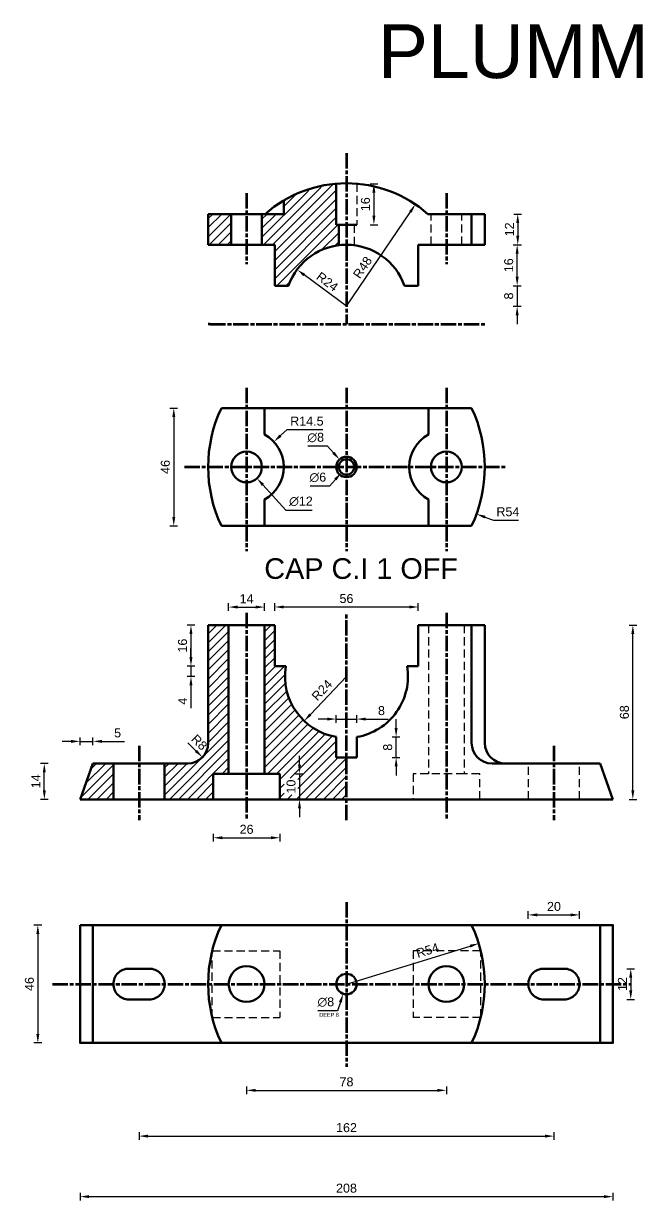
# Model space of a CAD drawing. Header units: millimetres. Extents: x 593 to 1220, y 200 to 1101.
# Drawn here: x 713 to 957, y 641.7 to 1101 of the extents above; entities that cross this region are included whole.
import ezdxf

# ---------------------------------------------------------------- set-up
doc = ezdxf.new("R2010")
doc.units = ezdxf.units.MM
doc.linetypes.add('AM_ISO08W050x2', pattern=[9, 6, -0.75, 1.5, -0.75])
doc.linetypes.add('HIDDEN', pattern=[9.525, 6.35, -3.175])
for name, color, linetype, lineweight in [('AM_8', 1, 'Continuous', 25), ('BODY LINE', 7, 'Continuous', 50), ('CENTER LINE', 40, 'AM_ISO08W050x2', 100)]:
    doc.layers.add(name, color=color, linetype=linetype, lineweight=lineweight)
for name, color, linetype in [('DIMENSION', 120, 'Continuous'), ('SECTION LINE', 210, 'HIDDEN'), ('Text', 90, 'Continuous')]:
    doc.layers.add(name, color=color, linetype=linetype)
doc.styles.get("Standard").update_dxf_attribs({"font": 'arial.ttf'})
doc.dimstyles.new('AM_ISO', dxfattribs={"dimtxt": 3.5, "dimasz": 3.5, "dimexe": 1.5, "dimexo": 1.5, "dimgap": 1.5, "dimtad": 1, "dimdsep": 46, "dimtxsty": 'Standard', "dimcen": 0, "dimclrd": 256, "dimclre": 256, "dimclrt": 3, "dimadec": 0, "dimazin": 2, "dimtp": 0.1, "dimtm": 0.1, "dimtfac": 0.71, "dimtmove": 0, "dimatfit": 3, "dimfxl": 1.5, "dimfxlon": 1, "dimlwd": -1, "dimlwe": -1, "dimarcsym": 1})
doc.dimstyles.new('AM_ISO$3', dxfattribs={"dimtxt": 3.5, "dimasz": 3.5, "dimexe": 1.5, "dimexo": 1.5, "dimgap": 1.5, "dimtad": 1, "dimtoh": 1, "dimdsep": 46, "dimtxsty": 'Standard', "dimcen": 0, "dimclrd": 256, "dimclre": 256, "dimclrt": 3, "dimadec": 0, "dimazin": 2, "dimtp": 0.1, "dimtm": 0.1, "dimtfac": 0.71, "dimtofl": 0, "dimtmove": 0, "dimatfit": 0, "dimfxl": 1.5, "dimfxlon": 1, "dimlwd": -1, "dimlwe": -1, "dimarcsym": 1})
doc.dimstyles.new('AM_ISO$4', dxfattribs={"dimtxt": 3.5, "dimasz": 3.5, "dimexe": 1.5, "dimexo": 1.5, "dimgap": 1.5, "dimtad": 1, "dimtoh": 1, "dimdsep": 46, "dimtxsty": 'Standard', "dimcen": 0, "dimclrd": 256, "dimclre": 256, "dimclrt": 3, "dimadec": 0, "dimazin": 2, "dimtp": 0.1, "dimtm": 0.1, "dimtfac": 0.71, "dimtofl": 0, "dimtmove": 0, "dimatfit": 0, "dimfxl": 1.5, "dimfxlon": 1, "dimlwd": -1, "dimlwe": -1, "dimarcsym": 1})
pattern_1 = [(45, (464.0524, 396.2871), (-1.767767, 1.767767), [])]
pattern_2 = [(45, (0, 0), (-1.767767, 1.767767), [])]

# ---------------------------------------------------------------- blocks, each defined once
blk = doc.blocks.new('*D9')
at = {"layer": 'Defpoints', "color": 0, "transparency": 16777216}
for p in [(758.09, 726.16), (920.09, 726.16), (920.09, 666.81)]:
    blk.add_point(p, dxfattribs=at)
at = {"layer": 'DIMENSION', "linetype": 'ByBlock', "transparency": 16777216}
for p, q in [((758.09, 668.31), (758.09, 665.31)), ((761.59, 666.81), (916.59, 666.81)), ((920.09, 668.31), (920.09, 665.31))]:
    blk.add_line(p, q, dxfattribs=at)
at = {"layer": 'DIMENSION', "transparency": 16777216}
for points in [[(761.59, 667.39), (761.59, 666.23), (758.09, 666.81)], [(916.59, 667.39), (916.59, 666.23), (920.09, 666.81)]]:
    blk.add_solid(points, dxfattribs=at)
at = {"layer": 'DIMENSION', "color": 3, "transparency": 16777216, "insert": (839.09, 670.1), "char_height": 3.5, "attachment_point": 5}
blk.add_mtext('162', dxfattribs=at)
blk = doc.blocks.new('*D10')
at = {"layer": 'Defpoints', "color": 0, "transparency": 16777216}
for p in [(735.09, 703.16), (943.09, 703.16), (943.09, 643.19)]:
    blk.add_point(p, dxfattribs=at)
at = {"layer": 'DIMENSION', "linetype": 'ByBlock', "transparency": 16777216}
for p, q in [((735.09, 644.69), (735.09, 641.69)), ((738.59, 643.19), (939.59, 643.19)), ((943.09, 644.69), (943.09, 641.69))]:
    blk.add_line(p, q, dxfattribs=at)
at = {"layer": 'DIMENSION', "transparency": 16777216}
for points in [[(738.59, 643.78), (738.59, 642.61), (735.09, 643.19)], [(939.59, 643.78), (939.59, 642.61), (943.09, 643.19)]]:
    blk.add_solid(points, dxfattribs=at)
at = {"layer": 'DIMENSION', "color": 3, "transparency": 16777216, "insert": (839.09, 646.48), "char_height": 3.5, "attachment_point": 5}
blk.add_mtext('208', dxfattribs=at)
blk = doc.blocks.new('*D11')
at = {"layer": 'Defpoints', "color": 0, "transparency": 16777216}
for p in [(800.09, 726.16), (878.09, 726.16), (878.09, 684.67)]:
    blk.add_point(p, dxfattribs=at)
at = {"layer": 'DIMENSION', "linetype": 'ByBlock', "transparency": 16777216}
for p, q in [((800.09, 686.17), (800.09, 683.17)), ((803.59, 684.67), (874.59, 684.67)), ((878.09, 686.17), (878.09, 683.17))]:
    blk.add_line(p, q, dxfattribs=at)
at = {"layer": 'DIMENSION', "transparency": 16777216}
for points in [[(803.59, 685.25), (803.59, 684.09), (800.09, 684.67)], [(874.59, 685.25), (874.59, 684.09), (878.09, 684.67)]]:
    blk.add_solid(points, dxfattribs=at)
at = {"layer": 'DIMENSION', "color": 3, "transparency": 16777216, "insert": (839.09, 687.96), "char_height": 3.5, "attachment_point": 5}
blk.add_mtext('78', dxfattribs=at)
blk = doc.blocks.new('*D12')
at = {"layer": 'Defpoints', "color": 0, "transparency": 16777216}
for p in [(920.09, 732.16), (920.09, 720.16), (950.08, 720.16)]:
    blk.add_point(p, dxfattribs=at)
at = {"layer": 'DIMENSION', "linetype": 'ByBlock', "transparency": 16777216}
for p, q in [((948.58, 732.16), (951.58, 732.16)), ((950.08, 728.66), (950.08, 723.66)), ((948.58, 720.16), (951.58, 720.16))]:
    blk.add_line(p, q, dxfattribs=at)
at = {"layer": 'DIMENSION', "transparency": 16777216}
for points in [[(949.49, 728.66), (950.66, 728.66), (950.08, 732.16)], [(949.49, 723.66), (950.66, 723.66), (950.08, 720.16)]]:
    blk.add_solid(points, dxfattribs=at)
at = {"layer": 'DIMENSION', "color": 3, "transparency": 16777216, "insert": (946.82, 726.16), "char_height": 3.5, "attachment_point": 5, "rotation": 90}
blk.add_mtext('12', dxfattribs=at)
blk = doc.blocks.new('*D13')
at = {"layer": 'Defpoints', "color": 0, "transparency": 16777216}
for p in [(930.09, 753.14), (910.09, 726.16), (930.09, 726.16)]:
    blk.add_point(p, dxfattribs=at)
at = {"layer": 'DIMENSION', "linetype": 'ByBlock', "transparency": 16777216}
for p, q in [((910.09, 751.64), (910.09, 754.64)), ((930.09, 751.64), (930.09, 754.64)), ((913.59, 753.14), (926.59, 753.14))]:
    blk.add_line(p, q, dxfattribs=at)
at = {"layer": 'DIMENSION', "transparency": 16777216}
for points in [[(913.59, 753.73), (913.59, 752.56), (910.09, 753.14)], [(926.59, 753.73), (926.59, 752.56), (930.09, 753.14)]]:
    blk.add_solid(points, dxfattribs=at)
at = {"layer": 'DIMENSION', "color": 3, "transparency": 16777216, "insert": (920.09, 756.43), "char_height": 3.5, "attachment_point": 5}
blk.add_mtext('20', dxfattribs=at)
blk = doc.blocks.new('*D14')
at = {"layer": 'Defpoints', "color": 0, "transparency": 16777216}
for p in [(890.72, 742), (839.09, 726.16)]:
    blk.add_point(p, dxfattribs=at)
at = {"layer": 'DIMENSION', "linetype": 'ByBlock', "transparency": 16777216}
blk.add_line((839.09, 726.16), (887.37, 740.97), dxfattribs=at)
at = {"layer": 'DIMENSION', "transparency": 16777216}
blk.add_solid([(887.2, 741.53), (887.54, 740.42), (890.72, 742)], dxfattribs=at)
at = {"layer": 'DIMENSION', "color": 3, "transparency": 16777216, "insert": (870.73, 739.3), "char_height": 3.5, "attachment_point": 5, "rotation": 17.057}
blk.add_mtext('R54', dxfattribs=at)
blk = doc.blocks.new('*D15')
at = {"layer": 'Defpoints', "color": 0, "transparency": 16777216}
for p in [(735.09, 749.16), (718.59, 703.16), (735.09, 703.16)]:
    blk.add_point(p, dxfattribs=at)
at = {"layer": 'DIMENSION', "linetype": 'ByBlock', "transparency": 16777216}
for p, q in [((720.09, 749.16), (717.09, 749.16)), ((718.59, 745.66), (718.59, 706.66)), ((720.09, 703.16), (717.09, 703.16))]:
    blk.add_line(p, q, dxfattribs=at)
at = {"layer": 'DIMENSION', "transparency": 16777216}
for points in [[(718, 745.66), (719.17, 745.66), (718.59, 749.16)], [(718, 706.66), (719.17, 706.66), (718.59, 703.16)]]:
    blk.add_solid(points, dxfattribs=at)
at = {"layer": 'DIMENSION', "color": 3, "transparency": 16777216, "insert": (715.3, 726.16), "char_height": 3.5, "attachment_point": 5, "rotation": 90}
blk.add_mtext('46', dxfattribs=at)
blk = doc.blocks.new('*D16')
at = {"layer": 'Defpoints', "color": 0, "transparency": 16777216}
for p in [(721.12, 812.25), (740.09, 812.25), (735.09, 798.25)]:
    blk.add_point(p, dxfattribs=at)
at = {"layer": 'DIMENSION', "linetype": 'ByBlock', "transparency": 16777216}
for p, q in [((722.62, 812.25), (719.62, 812.25)), ((721.12, 801.75), (721.12, 808.75)), ((722.62, 798.25), (719.62, 798.25))]:
    blk.add_line(p, q, dxfattribs=at)
at = {"layer": 'DIMENSION', "transparency": 16777216}
for points in [[(720.54, 808.75), (721.7, 808.75), (721.12, 812.25)], [(720.54, 801.75), (721.7, 801.75), (721.12, 798.25)]]:
    blk.add_solid(points, dxfattribs=at)
at = {"layer": 'DIMENSION', "color": 3, "transparency": 16777216, "insert": (717.86, 805.25), "char_height": 3.5, "attachment_point": 5, "rotation": 90}
blk.add_mtext('14', dxfattribs=at)
blk = doc.blocks.new('*D17')
at = {"layer": 'Defpoints', "color": 0, "transparency": 16777216}
for p in [(740.09, 820.87), (740.09, 812.25), (735.09, 798.25)]:
    blk.add_point(p, dxfattribs=at)
at = {"layer": 'DIMENSION', "linetype": 'ByBlock', "transparency": 16777216}
for p, q in [((735.09, 819.37), (735.09, 822.37)), ((740.09, 819.37), (740.09, 822.37)), ((731.59, 820.87), (728.09, 820.87)), ((735.09, 820.87), (740.09, 820.87)), ((743.59, 820.87), (752.41, 820.87))]:
    blk.add_line(p, q, dxfattribs=at)
at = {"layer": 'DIMENSION', "transparency": 16777216}
for points in [[(731.59, 821.45), (731.59, 820.28), (735.09, 820.87)], [(743.59, 821.45), (743.59, 820.28), (740.09, 820.87)]]:
    blk.add_solid(points, dxfattribs=at)
at = {"layer": 'DIMENSION', "color": 3, "transparency": 16777216, "insert": (749.75, 824.15), "char_height": 3.5, "attachment_point": 5}
blk.add_mtext('5', dxfattribs=at)
blk = doc.blocks.new('*D19')
at = {"layer": 'Defpoints', "color": 0, "transparency": 16777216}
for p in [(787.09, 798.25), (813.09, 798.25), (813.09, 783.25)]:
    blk.add_point(p, dxfattribs=at)
at = {"layer": 'DIMENSION', "linetype": 'ByBlock', "transparency": 16777216}
for p, q in [((787.09, 784.75), (787.09, 781.75)), ((790.59, 783.25), (809.59, 783.25)), ((813.09, 784.75), (813.09, 781.75))]:
    blk.add_line(p, q, dxfattribs=at)
at = {"layer": 'DIMENSION', "transparency": 16777216}
for points in [[(790.59, 783.83), (790.59, 782.67), (787.09, 783.25)], [(809.59, 783.83), (809.59, 782.67), (813.09, 783.25)]]:
    blk.add_solid(points, dxfattribs=at)
at = {"layer": 'DIMENSION', "color": 3, "transparency": 16777216, "insert": (800.09, 786.54), "char_height": 3.5, "attachment_point": 5}
blk.add_mtext('26', dxfattribs=at)
blk = doc.blocks.new('*D20')
at = {"layer": 'Defpoints', "color": 0, "transparency": 16777216}
for p in [(813.09, 808.25), (813.09, 798.25), (820.75, 798.25)]:
    blk.add_point(p, dxfattribs=at)
at = {"layer": 'DIMENSION', "linetype": 'ByBlock', "transparency": 16777216}
for p, q in [((820.75, 811.75), (820.75, 815.25)), ((819.25, 808.25), (822.25, 808.25)), ((820.75, 808.25), (820.75, 798.25)), ((819.25, 798.25), (822.25, 798.25)), ((820.75, 794.75), (820.75, 791.25))]:
    blk.add_line(p, q, dxfattribs=at)
at = {"layer": 'DIMENSION', "transparency": 16777216}
for points in [[(820.17, 811.75), (821.33, 811.75), (820.75, 808.25)], [(820.17, 794.75), (821.33, 794.75), (820.75, 798.25)]]:
    blk.add_solid(points, dxfattribs=at)
at = {"layer": 'DIMENSION', "color": 3, "transparency": 16777216, "insert": (817.46, 803.25), "char_height": 3.5, "attachment_point": 5, "rotation": 90}
blk.add_mtext('10', dxfattribs=at)
blk = doc.blocks.new('*D21')
at = {"layer": 'Defpoints', "color": 0, "transparency": 16777216}
for p in [(807.09, 873.29), (793.09, 866.25), (807.09, 866.25)]:
    blk.add_point(p, dxfattribs=at)
at = {"layer": 'DIMENSION', "linetype": 'ByBlock', "transparency": 16777216}
for p, q in [((793.09, 871.79), (793.09, 874.79)), ((796.59, 873.29), (803.59, 873.29)), ((807.09, 871.79), (807.09, 874.79))]:
    blk.add_line(p, q, dxfattribs=at)
at = {"layer": 'DIMENSION', "transparency": 16777216}
for points in [[(796.59, 873.88), (796.59, 872.71), (793.09, 873.29)], [(803.59, 873.88), (803.59, 872.71), (807.09, 873.29)]]:
    blk.add_solid(points, dxfattribs=at)
at = {"layer": 'DIMENSION', "color": 3, "transparency": 16777216, "insert": (800.09, 876.55), "char_height": 3.5, "attachment_point": 5}
blk.add_mtext('14', dxfattribs=at)
blk = doc.blocks.new('*D22')
at = {"layer": 'Defpoints', "color": 0, "transparency": 16777216}
for p in [(811.09, 866.25), (778.38, 850.25), (811.09, 850.25)]:
    blk.add_point(p, dxfattribs=at)
at = {"layer": 'DIMENSION', "linetype": 'ByBlock', "transparency": 16777216}
for p, q in [((779.88, 866.25), (776.88, 866.25)), ((778.38, 862.75), (778.38, 853.75)), ((779.88, 850.25), (776.88, 850.25))]:
    blk.add_line(p, q, dxfattribs=at)
at = {"layer": 'DIMENSION', "transparency": 16777216}
for points in [[(777.79, 862.75), (778.96, 862.75), (778.38, 866.25)], [(777.79, 853.75), (778.96, 853.75), (778.38, 850.25)]]:
    blk.add_solid(points, dxfattribs=at)
at = {"layer": 'DIMENSION', "color": 3, "transparency": 16777216, "insert": (775.09, 858.25), "char_height": 3.5, "attachment_point": 5, "rotation": 90}
blk.add_mtext('16', dxfattribs=at)
blk = doc.blocks.new('*D23')
at = {"layer": 'Defpoints', "color": 0, "transparency": 16777216}
for p in [(815.43, 850.25), (778.38, 846.25), (815.43, 846.25)]:
    blk.add_point(p, dxfattribs=at)
at = {"layer": 'DIMENSION', "linetype": 'ByBlock', "transparency": 16777216}
for p, q in [((778.38, 853.75), (778.38, 857.25)), ((779.88, 850.25), (776.88, 850.25)), ((778.38, 850.25), (778.38, 846.25)), ((779.88, 846.25), (776.88, 846.25)), ((778.38, 842.75), (778.38, 833.83))]:
    blk.add_line(p, q, dxfattribs=at)
at = {"layer": 'DIMENSION', "transparency": 16777216}
for points in [[(777.79, 853.75), (778.96, 853.75), (778.38, 850.25)], [(777.79, 842.75), (778.96, 842.75), (778.38, 846.25)]]:
    blk.add_solid(points, dxfattribs=at)
at = {"layer": 'DIMENSION', "color": 3, "transparency": 16777216, "insert": (775.13, 836.54), "char_height": 3.5, "attachment_point": 5, "rotation": 90}
blk.add_mtext('4', dxfattribs=at)
blk = doc.blocks.new('*D24')
at = {"layer": 'Defpoints', "color": 0, "transparency": 16777216}
for p in [(843.09, 829.57), (835.09, 822.58), (843.09, 822.58)]:
    blk.add_point(p, dxfattribs=at)
at = {"layer": 'DIMENSION', "linetype": 'ByBlock', "transparency": 16777216}
for p, q in [((831.59, 829.57), (828.09, 829.57)), ((835.09, 828.07), (835.09, 831.07)), ((835.09, 829.57), (843.09, 829.57)), ((843.09, 828.07), (843.09, 831.07)), ((846.59, 829.57), (855.4, 829.57))]:
    blk.add_line(p, q, dxfattribs=at)
at = {"layer": 'DIMENSION', "transparency": 16777216}
for points in [[(831.59, 830.15), (831.59, 828.99), (835.09, 829.57)], [(846.59, 830.15), (846.59, 828.99), (843.09, 829.57)]]:
    blk.add_solid(points, dxfattribs=at)
at = {"layer": 'DIMENSION', "color": 3, "transparency": 16777216, "insert": (852.75, 832.86), "char_height": 3.5, "attachment_point": 5}
blk.add_mtext('8', dxfattribs=at)
blk = doc.blocks.new('*D25')
at = {"layer": 'Defpoints', "color": 0, "transparency": 16777216}
for p in [(843.09, 822.58), (858.48, 822.58), (843.09, 814.58)]:
    blk.add_point(p, dxfattribs=at)
at = {"layer": 'DIMENSION', "linetype": 'ByBlock', "transparency": 16777216}
for p, q in [((858.48, 826.08), (858.48, 829.58)), ((856.98, 822.58), (859.98, 822.58)), ((858.48, 814.58), (858.48, 822.58)), ((856.98, 814.58), (859.98, 814.58)), ((858.48, 811.08), (858.48, 807.58))]:
    blk.add_line(p, q, dxfattribs=at)
at = {"layer": 'DIMENSION', "transparency": 16777216}
for points in [[(857.89, 826.08), (859.06, 826.08), (858.48, 822.58)], [(857.89, 811.08), (859.06, 811.08), (858.48, 814.58)]]:
    blk.add_solid(points, dxfattribs=at)
at = {"layer": 'DIMENSION', "color": 3, "transparency": 16777216, "insert": (855.19, 818.58), "char_height": 3.5, "attachment_point": 5, "rotation": 90}
blk.add_mtext('8', dxfattribs=at)
blk = doc.blocks.new('*D26')
at = {"layer": 'Defpoints', "color": 0, "transparency": 16777216}
for p in [(867.09, 873.32), (811.09, 866.25), (867.09, 866.25)]:
    blk.add_point(p, dxfattribs=at)
at = {"layer": 'DIMENSION', "linetype": 'ByBlock', "transparency": 16777216}
for p, q in [((811.09, 871.82), (811.09, 874.82)), ((814.59, 873.32), (863.59, 873.32)), ((867.09, 871.82), (867.09, 874.82))]:
    blk.add_line(p, q, dxfattribs=at)
at = {"layer": 'DIMENSION', "transparency": 16777216}
for points in [[(814.59, 873.9), (814.59, 872.73), (811.09, 873.32)], [(863.59, 873.9), (863.59, 872.73), (867.09, 873.32)]]:
    blk.add_solid(points, dxfattribs=at)
at = {"layer": 'DIMENSION', "color": 3, "transparency": 16777216, "insert": (839.09, 876.6), "char_height": 3.5, "attachment_point": 5}
blk.add_mtext('56', dxfattribs=at)
blk = doc.blocks.new('*D27')
at = {"layer": 'Defpoints', "color": 0, "transparency": 16777216}
for p in [(943.09, 866.25), (950.9, 866.25), (943.09, 798.25)]:
    blk.add_point(p, dxfattribs=at)
at = {"layer": 'DIMENSION', "linetype": 'ByBlock', "transparency": 16777216}
for p, q in [((949.4, 866.25), (952.4, 866.25)), ((950.9, 801.75), (950.9, 862.75)), ((949.4, 798.25), (952.4, 798.25))]:
    blk.add_line(p, q, dxfattribs=at)
at = {"layer": 'DIMENSION', "transparency": 16777216}
for points in [[(950.31, 862.75), (951.48, 862.75), (950.9, 866.25)], [(950.31, 801.75), (951.48, 801.75), (950.9, 798.25)]]:
    blk.add_solid(points, dxfattribs=at)
at = {"layer": 'DIMENSION', "color": 3, "transparency": 16777216, "insert": (947.61, 832.25), "char_height": 3.5, "attachment_point": 5, "rotation": 90}
blk.add_mtext('68', dxfattribs=at)
blk = doc.blocks.new('*D28')
at = {"layer": 'Defpoints', "color": 0, "transparency": 16777216}
for p in [(839.09, 846.25), (822.57, 828.84)]:
    blk.add_point(p, dxfattribs=at)
at = {"layer": 'DIMENSION', "linetype": 'ByBlock', "transparency": 16777216}
blk.add_line((839.09, 846.25), (824.98, 831.38), dxfattribs=at)
at = {"layer": 'DIMENSION', "transparency": 16777216}
blk.add_solid([(824.56, 831.78), (825.41, 830.98), (822.57, 828.84)], dxfattribs=at)
at = {"layer": 'DIMENSION', "color": 3, "transparency": 16777216, "insert": (829.51, 840.88), "char_height": 3.5, "attachment_point": 5, "rotation": 46.4985}
blk.add_mtext('R24', dxfattribs=at)
blk = doc.blocks.new('*D29')
at = {"layer": 'Defpoints', "color": 0, "transparency": 16777216}
for p in [(752.33, 950.98), (752.33, 904.98), (771.66, 904.98)]:
    blk.add_point(p, dxfattribs=at)
at = {"layer": 'DIMENSION', "linetype": 'ByBlock', "transparency": 16777216}
for p, q in [((770.16, 950.98), (773.16, 950.98)), ((771.66, 947.48), (771.66, 908.48)), ((770.16, 904.98), (773.16, 904.98))]:
    blk.add_line(p, q, dxfattribs=at)
at = {"layer": 'DIMENSION', "transparency": 16777216}
for points in [[(771.08, 947.48), (772.25, 947.48), (771.66, 950.98)], [(771.08, 908.48), (772.25, 908.48), (771.66, 904.98)]]:
    blk.add_solid(points, dxfattribs=at)
at = {"layer": 'DIMENSION', "color": 3, "transparency": 16777216, "insert": (768.38, 927.98), "char_height": 3.5, "attachment_point": 5, "rotation": 90}
blk.add_mtext('46', dxfattribs=at)
blk = doc.blocks.new('*D30')
at = {"layer": 'Defpoints', "color": 0, "transparency": 16777216}
for p in [(810.75, 937.82), (800.09, 927.98)]:
    blk.add_point(p, dxfattribs=at)
at = {"layer": 'DIMENSION', "linetype": 'ByBlock', "transparency": 16777216}
for p, q in [((813.32, 940.19), (815.89, 942.56)), ((815.89, 942.56), (829.86, 942.56))]:
    blk.add_line(p, q, dxfattribs=at)
at = {"layer": 'DIMENSION', "transparency": 16777216}
blk.add_solid([(812.93, 940.62), (813.72, 939.76), (810.75, 937.82)], dxfattribs=at)
at = {"layer": 'DIMENSION', "color": 3, "transparency": 16777216, "insert": (823.63, 945.85), "char_height": 3.5, "attachment_point": 5}
blk.add_mtext('R14.5', dxfattribs=at)
blk = doc.blocks.new('*D31')
at = {"layer": 'Defpoints', "color": 0, "transparency": 16777216}
for p in [(836.38, 930.92), (841.81, 925.04)]:
    blk.add_point(p, dxfattribs=at)
at = {"layer": 'DIMENSION', "linetype": 'ByBlock', "transparency": 16777216}
for p, q in [((831.63, 936.06), (824.02, 936.06)), ((834, 933.49), (831.63, 936.06))]:
    blk.add_line(p, q, dxfattribs=at)
at = {"layer": 'DIMENSION', "transparency": 16777216}
blk.add_solid([(834.43, 933.89), (833.58, 933.09), (836.38, 930.92)], dxfattribs=at)
at = {"layer": 'DIMENSION', "color": 3, "transparency": 16777216, "insert": (827.08, 939.45), "char_height": 3.5, "attachment_point": 5}
blk.add_mtext('∅8', dxfattribs=at)
blk = doc.blocks.new('*D32')
at = {"layer": 'Defpoints', "color": 0, "transparency": 16777216}
for p in [(841.08, 930.23), (837.1, 925.74)]:
    blk.add_point(p, dxfattribs=at)
at = {"layer": 'DIMENSION', "linetype": 'ByBlock', "transparency": 16777216}
for p, q in [((832.46, 920.5), (824.86, 920.5)), ((834.78, 923.12), (832.46, 920.5))]:
    blk.add_line(p, q, dxfattribs=at)
at = {"layer": 'DIMENSION', "transparency": 16777216}
blk.add_solid([(834.35, 923.5), (835.22, 922.73), (837.1, 925.74)], dxfattribs=at)
at = {"layer": 'DIMENSION', "color": 3, "transparency": 16777216, "insert": (827.91, 923.88), "char_height": 3.5, "attachment_point": 5}
blk.add_mtext('∅6', dxfattribs=at)
blk = doc.blocks.new('*D33')
at = {"layer": 'Defpoints', "color": 0, "transparency": 16777216}
for p in [(839.09, 927.98), (889.87, 909.6)]:
    blk.add_point(p, dxfattribs=at)
at = {"layer": 'DIMENSION', "linetype": 'ByBlock', "transparency": 16777216}
for p, q in [((893.16, 908.41), (896.45, 907.21)), ((896.45, 907.21), (906.3, 907.21))]:
    blk.add_line(p, q, dxfattribs=at)
at = {"layer": 'DIMENSION', "transparency": 16777216}
blk.add_solid([(893.36, 908.95), (892.96, 907.86), (889.87, 909.6)], dxfattribs=at)
at = {"layer": 'DIMENSION', "color": 3, "transparency": 16777216, "insert": (902.12, 910.49), "char_height": 3.5, "attachment_point": 5}
blk.add_mtext('R54', dxfattribs=at)
blk = doc.blocks.new('*D34')
at = {"layer": 'Defpoints', "color": 0, "transparency": 16777216}
for p in [(796.06, 932.42), (804.13, 923.54)]:
    blk.add_point(p, dxfattribs=at)
at = {"layer": 'DIMENSION', "linetype": 'ByBlock', "transparency": 16777216}
for p, q in [((806.49, 920.96), (815.41, 911.15)), ((815.41, 911.15), (825.7, 911.15))]:
    blk.add_line(p, q, dxfattribs=at)
at = {"layer": 'DIMENSION', "transparency": 16777216}
blk.add_solid([(806.92, 921.35), (806.06, 920.56), (804.13, 923.54)], dxfattribs=at)
at = {"layer": 'DIMENSION', "color": 3, "transparency": 16777216, "insert": (821.31, 914.54), "char_height": 3.5, "attachment_point": 5}
blk.add_mtext('∅12', dxfattribs=at)
blk = doc.blocks.new('*D43')
at = {"layer": 'Defpoints', "color": 0, "transparency": 16777216}
for p in [(819.81, 1004.99), (839.09, 990.7)]:
    blk.add_point(p, dxfattribs=at)
at = {"layer": 'DIMENSION', "linetype": 'ByBlock', "transparency": 16777216}
blk.add_line((839.09, 990.7), (822.63, 1002.91), dxfattribs=at)
at = {"layer": 'DIMENSION', "transparency": 16777216}
blk.add_solid([(822.97, 1003.38), (822.28, 1002.44), (819.81, 1004.99)], dxfattribs=at)
at = {"layer": 'DIMENSION', "color": 3, "transparency": 16777216, "insert": (831.62, 1000.29), "char_height": 3.5, "attachment_point": 5, "rotation": 323.4474}
blk.add_mtext('R24', dxfattribs=at)
blk = doc.blocks.new('*D44')
at = {"layer": 'Defpoints', "color": 0, "transparency": 16777216}
for p in [(866, 1030.45), (839.09, 990.7)]:
    blk.add_point(p, dxfattribs=at)
at = {"layer": 'DIMENSION', "linetype": 'ByBlock', "transparency": 16777216}
blk.add_line((839.09, 990.7), (864.04, 1027.55), dxfattribs=at)
at = {"layer": 'DIMENSION', "transparency": 16777216}
blk.add_solid([(863.56, 1027.88), (864.53, 1027.22), (866, 1030.45)], dxfattribs=at)
at = {"layer": 'DIMENSION', "color": 3, "transparency": 16777216, "insert": (845.38, 1005.85), "char_height": 3.5, "attachment_point": 5, "rotation": 55.9008}
blk.add_mtext('R48', dxfattribs=at)
blk = doc.blocks.new('*D45')
at = {"layer": 'Defpoints', "color": 0, "transparency": 16777216}
for p in [(893.09, 1026.7), (893.09, 1014.7), (905.96, 1014.7)]:
    blk.add_point(p, dxfattribs=at)
at = {"layer": 'DIMENSION', "linetype": 'ByBlock', "transparency": 16777216}
for p, q in [((904.46, 1026.7), (907.46, 1026.7)), ((905.96, 1023.2), (905.96, 1018.2)), ((904.46, 1014.7), (907.46, 1014.7))]:
    blk.add_line(p, q, dxfattribs=at)
at = {"layer": 'DIMENSION', "transparency": 16777216}
for points in [[(905.37, 1023.2), (906.54, 1023.2), (905.96, 1026.7)], [(905.37, 1018.2), (906.54, 1018.2), (905.96, 1014.7)]]:
    blk.add_solid(points, dxfattribs=at)
at = {"layer": 'DIMENSION', "color": 3, "transparency": 16777216, "insert": (902.7, 1020.7), "char_height": 3.5, "attachment_point": 5, "rotation": 90}
blk.add_mtext('12', dxfattribs=at)
blk = doc.blocks.new('*D46')
at = {"layer": 'Defpoints', "color": 0, "transparency": 16777216}
for p in [(867.09, 1014.7), (905.73, 1014.7), (867.09, 998.7)]:
    blk.add_point(p, dxfattribs=at)
at = {"layer": 'DIMENSION', "linetype": 'ByBlock', "transparency": 16777216}
for p, q in [((904.23, 1014.7), (907.23, 1014.7)), ((905.73, 1002.2), (905.73, 1011.2)), ((904.23, 998.7), (907.23, 998.7))]:
    blk.add_line(p, q, dxfattribs=at)
at = {"layer": 'DIMENSION', "transparency": 16777216}
for points in [[(905.15, 1011.2), (906.31, 1011.2), (905.73, 1014.7)], [(905.15, 1002.2), (906.31, 1002.2), (905.73, 998.7)]]:
    blk.add_solid(points, dxfattribs=at)
at = {"layer": 'DIMENSION', "color": 3, "transparency": 16777216, "insert": (902.44, 1006.7), "char_height": 3.5, "attachment_point": 5, "rotation": 90}
blk.add_mtext('16', dxfattribs=at)
blk = doc.blocks.new('*D47')
at = {"layer": 'Defpoints', "color": 0, "transparency": 16777216}
for p in [(839.09, 998.7), (839.09, 990.7), (905.73, 990.7)]:
    blk.add_point(p, dxfattribs=at)
at = {"layer": 'DIMENSION', "linetype": 'ByBlock', "transparency": 16777216}
for p, q in [((905.73, 1002.2), (905.73, 1005.7)), ((904.23, 998.7), (907.23, 998.7)), ((905.73, 998.7), (905.73, 990.7)), ((904.23, 990.7), (907.23, 990.7)), ((905.73, 987.2), (905.73, 983.7))]:
    blk.add_line(p, q, dxfattribs=at)
at = {"layer": 'DIMENSION', "transparency": 16777216}
for points in [[(905.15, 1002.2), (906.31, 1002.2), (905.73, 998.7)], [(905.15, 987.2), (906.31, 987.2), (905.73, 990.7)]]:
    blk.add_solid(points, dxfattribs=at)
at = {"layer": 'DIMENSION', "color": 3, "transparency": 16777216, "insert": (902.44, 994.7), "char_height": 3.5, "attachment_point": 5, "rotation": 90}
blk.add_mtext('8', dxfattribs=at)
blk = doc.blocks.new('*D48')
at = {"layer": 'Defpoints', "color": 0, "transparency": 16777216}
for p in [(843.09, 1038.53), (843.09, 1022.53), (849.79, 1022.53)]:
    blk.add_point(p, dxfattribs=at)
at = {"layer": 'DIMENSION', "linetype": 'ByBlock', "transparency": 16777216}
for p, q in [((848.29, 1038.53), (851.29, 1038.53)), ((849.79, 1035.03), (849.79, 1026.03)), ((848.29, 1022.53), (851.29, 1022.53))]:
    blk.add_line(p, q, dxfattribs=at)
at = {"layer": 'DIMENSION', "transparency": 16777216}
for points in [[(849.21, 1035.03), (850.38, 1035.03), (849.79, 1038.53)], [(849.21, 1026.03), (850.38, 1026.03), (849.79, 1022.53)]]:
    blk.add_solid(points, dxfattribs=at)
at = {"layer": 'DIMENSION', "color": 3, "transparency": 16777216, "insert": (846.51, 1030.53), "char_height": 3.5, "attachment_point": 5, "rotation": 90}
blk.add_mtext('16', dxfattribs=at)
blk = doc.blocks.new('*D62')
at = {"layer": 'Defpoints', "color": 0, "ltscale": 0.5, "transparency": 16777216}
for p in [(777.09, 820.25), (782.86, 814.7)]:
    blk.add_point(p, dxfattribs=at)
at = {"layer": 'DIMENSION', "linetype": 'ByBlock', "ltscale": 0.5, "transparency": 16777216}
blk.add_line((777.09, 820.25), (780.34, 817.13), dxfattribs=at)
at = {"layer": 'DIMENSION', "ltscale": 0.5, "transparency": 16777216}
blk.add_solid([(780.74, 817.55), (779.93, 816.71), (782.86, 814.7)], dxfattribs=at)
at = {"layer": 'DIMENSION', "color": 3, "ltscale": 0.5, "transparency": 16777216, "insert": (781.6, 820.47), "char_height": 3.5, "attachment_point": 5, "rotation": 316.1139}
blk.add_mtext('R8', dxfattribs=at)
blk = doc.blocks.new('*D63')
at = {"layer": 'Defpoints', "color": 0, "ltscale": 0.5, "transparency": 16777216}
for p in [(840.37, 729.95), (837.82, 722.37)]:
    blk.add_point(p, dxfattribs=at)
at = {"layer": 'DIMENSION', "linetype": 'ByBlock', "ltscale": 0.5, "transparency": 16777216}
for p, q in [((836.7, 719.05), (835.58, 715.74)), ((835.58, 715.74), (827.97, 715.74))]:
    blk.add_line(p, q, dxfattribs=at)
at = {"layer": 'DIMENSION', "ltscale": 0.5, "transparency": 16777216}
blk.add_solid([(836.15, 719.24), (837.25, 718.87), (837.82, 722.37)], dxfattribs=at)
at = {"layer": 'DIMENSION', "color": 3, "ltscale": 0.5, "transparency": 16777216, "insert": (831.03, 719.12), "char_height": 3.5, "attachment_point": 5}
blk.add_mtext('∅8', dxfattribs=at)

msp = doc.modelspace()

# ---------------------------------------------------------------- hatches: boundary and pattern name
at = {"layer": 'AM_8'}
h = msp.add_hatch(dxfattribs=at)
h.set_pattern_fill('_U', color=256, scale=2.5, angle=45, style=0, pattern_type=0)
h.set_pattern_definition(pattern_1)
edge = h.paths.add_edge_path()
edge.add_line((816.467, 998.7), (811.094, 998.7))
edge.add_line((811.094, 998.7), (811.094, 1014.7))
edge.add_line((811.094, 1014.7), (806.094, 1014.7))
edge.add_line((806.094, 1014.7), (806.094, 1026.7))
edge.add_line((806.094, 1026.7), (814.594, 1026.7))
edge.add_line((814.594, 1026.7), (814.594, 1031.976))
edge.add_arc((839.094, 990.7), 48, 94.78019, 120.69159, ccw=False)
edge.add_line((835.094, 1038.533), (835.094, 1022.533))
edge.add_line((835.094, 1022.533), (836.094, 1022.533))
edge.add_line((836.094, 1022.533), (836.094, 1014.512))
edge.add_arc((839.094, 990.7), 24, 97.18076, 160.52878)
h = msp.add_hatch(dxfattribs=at)
h.set_pattern_fill('_U', color=256, scale=2.5, angle=45, style=0, pattern_type=0)
h.set_pattern_definition(pattern_1)
h.paths.add_polyline_path([(785.094, 1026.7), (785.094, 1014.7), (794.094, 1014.7), (794.094, 1026.7)])
at = {"layer": 'AM_8', "ltscale": 0.5}
h = msp.add_hatch(dxfattribs=at)
h.set_pattern_fill('_U', color=256, scale=2.5, angle=45, style=0, pattern_type=0)
h.set_pattern_definition(pattern_2)
edge = h.paths.add_edge_path()
edge.add_line((787.094, 808.248), (787.094, 798.248))
edge.add_line((787.094, 798.248), (768.094, 798.248))
edge.add_line((768.094, 798.248), (768.094, 812.248))
edge.add_line((768.094, 812.248), (777.094, 812.248))
edge.add_arc((777.094, 820.248), 8, 270, 360)
edge.add_line((785.094, 820.248), (785.094, 866.248))
edge.add_line((785.094, 866.248), (793.094, 866.248))
edge.add_line((793.094, 866.248), (793.094, 808.248))
edge.add_line((793.094, 808.248), (787.094, 808.248))
h = msp.add_hatch(dxfattribs=at)
h.set_pattern_fill('_U', color=256, scale=2.5, angle=45, style=0, pattern_type=0)
h.set_pattern_definition(pattern_2)
edge = h.paths.add_edge_path()
edge.add_line((835.094, 814.584), (839.094, 814.584))
edge.add_line((839.094, 814.584), (839.094, 798.248))
edge.add_line((839.094, 798.248), (813.094, 798.248))
edge.add_line((813.094, 798.248), (813.094, 808.248))
edge.add_line((813.094, 808.248), (807.094, 808.248))
edge.add_line((807.094, 808.248), (807.094, 866.248))
edge.add_line((807.094, 866.248), (811.094, 866.248))
edge.add_line((811.094, 866.248), (811.094, 850.248))
edge.add_line((811.094, 850.248), (815.43, 850.248))
edge.add_arc((839.094, 846.248), 24, 170.40593, 260.40593)
edge.add_line((835.094, 822.584), (835.094, 814.584))
h.paths.add_polyline_path([(820.126, 800.037), (814.802, 800.037), (814.802, 806.459), (820.126, 806.459)], flags=16)
h = msp.add_hatch(dxfattribs=at)
h.set_pattern_fill('_U', color=256, scale=2.5, angle=45, style=0, pattern_type=0)
h.set_pattern_definition(pattern_2)
h.paths.add_polyline_path([(748.094, 812.248), (740.094, 812.248), (735.094, 798.248), (748.094, 798.248)])

# ---------------------------------------------------------------- linework, layer by layer
at = {"layer": 'BODY LINE'}
for p, q in [((835.094, 1038.533), (835.094, 1022.533)), ((814.594, 1026.7), (814.594, 1031.976)), ((785.094, 1014.7), (785.094, 1026.7)), ((785.094, 1026.7), (806.094, 1026.7)), ((794.094, 1014.7), (794.094, 1026.7)), ((806.094, 1026.7), (807.345, 1026.7)), ((806.094, 1014.7), (806.094, 1026.7)), ((806.094, 1026.7), (814.594, 1026.7)), ((872.094, 1026.7), (870.843, 1026.7)), ((893.094, 1026.7), (872.094, 1026.7)), ((887.951, 1014.7), (887.951, 1026.7)), ((893.094, 1014.7), (893.094, 1026.7)), ((835.094, 1022.533), (843.094, 1022.533)), ((836.094, 1022.533), (836.094, 1014.512)), ((811.094, 1014.7), (785.094, 1014.7)), ((811.094, 998.7), (811.094, 1014.7)), ((867.094, 998.7), (867.094, 1014.7)), ((867.094, 1014.7), (893.094, 1014.7)), ((816.467, 998.7), (811.094, 998.7)), ((861.722, 998.7), (867.094, 998.7)), ((790.237, 950.981), (887.951, 950.981)), ((807.094, 950.981), (807.094, 940.68)), ((871.094, 950.981), (871.094, 940.68)), ((871.094, 950.981), (871.094, 940.68)), ((807.094, 915.283), (807.094, 904.981)), ((871.094, 915.283), (871.094, 904.981)), ((871.094, 915.283), (871.094, 904.981)), ((790.237, 904.981), (887.951, 904.981)), ((785.094, 820.248), (785.094, 866.248)), ((785.094, 866.248), (793.094, 866.248)), ((793.094, 866.248), (807.094, 866.248)), ((793.094, 866.248), (793.094, 808.248)), ((807.094, 866.248), (811.094, 866.248)), ((807.094, 866.248), (807.094, 808.248)), ((811.094, 866.248), (811.094, 850.248)), ((871.094, 866.248), (867.094, 866.248)), ((867.094, 866.248), (867.094, 850.248)), ((885.094, 866.248), (871.094, 866.248)), ((893.094, 866.248), (885.094, 866.248)), ((893.094, 820.248), (893.094, 866.248)), ((811.094, 850.248), (815.43, 850.248)), ((867.094, 850.248), (862.759, 850.248)), ((835.094, 816.676), (835.094, 822.584)), ((843.094, 822.584), (843.094, 814.584)), ((835.094, 814.584), (835.094, 816.676)), ((843.094, 814.584), (835.094, 814.584)), ((735.094, 798.248), (740.094, 812.248)), ((740.094, 812.248), (777.094, 812.248)), ((748.094, 798.248), (748.094, 812.248)), ((768.094, 798.248), (768.094, 812.248)), ((938.094, 812.248), (901.094, 812.248)), ((943.094, 798.248), (938.094, 812.248)), ((787.094, 798.248), (787.094, 808.248)), ((787.094, 808.248), (793.094, 808.248)), ((793.094, 808.248), (807.094, 808.248)), ((807.094, 808.248), (813.094, 808.248)), ((813.094, 808.248), (813.094, 798.248)), ((735.094, 798.248), (943.094, 798.248)), ((740.094, 740.308), (740.094, 749.16)), ((938.094, 740.308), (938.094, 749.16)), ((735.094, 740.308), (735.094, 737.308)), ((740.094, 740.308), (740.094, 703.16)), ((938.094, 740.308), (938.094, 703.16))]:
    msp.add_line(p, q, dxfattribs=at)
at = {"layer": 'BODY LINE', "ltscale": 0.5}
for p, q in [((887.951, 866.248), (887.951, 820.248)), ((901.094, 812.248), (895.951, 812.248))]:
    msp.add_line(p, q, dxfattribs=at)
at = {"layer": 'BODY LINE'}
msp.add_lwpolyline([(735.094, 749.16), (943.094, 749.16), (943.094, 703.16), (735.094, 703.16)], close=True, dxfattribs=at)
for points in [[(754.094, 732.16), (762.094, 732.16, -0.4142136), (768.094, 726.16), (768.094, 726.16, -0.4142136), (762.094, 720.16), (754.094, 720.16, -0.4142136), (748.094, 726.16), (748.094, 726.16, -0.4142136)], [(924.094, 732.16), (916.094, 732.16, 0.4142136), (910.094, 726.16), (910.094, 726.16, 0.4142136), (916.094, 720.16), (924.094, 720.16, 0.4142136), (930.094, 726.16), (930.094, 726.16, 0.4142136)]]:
    msp.add_lwpolyline(points, format="xyb", close=True, dxfattribs=at)
for centre, radius in [((800.094, 927.981), 6), ((878.094, 927.981), 6), ((839.094, 927.981), 4), ((839.094, 927.981), 3), ((800.094, 726.16), 7), ((878.094, 726.16), 7), ((839.094, 726.16), 4)]:
    msp.add_circle(centre, radius, dxfattribs=at)
for centre, radius, start, end in [((839.094, 990.7), 48, 90, 131.40962), ((839.094, 990.7), 48, 48.59038, 90), ((839.094, 990.7), 24, 90, 160.52878), ((839.094, 990.7), 24, 19.47122, 90), ((839.094, 927.981), 54, 154.79071, 205.20929), ((839.094, 927.981), 54, 334.79071, 25.20929), ((800.094, 927.981), 14.5, 298.86573, 61.13427), ((878.094, 927.981), 14.5, 118.86573, 241.13427), ((839.094, 846.248), 24, 170.40593, 260.40593), ((839.094, 846.248), 24, 279.59407, 9.59407), ((777.094, 820.248), 8, 270, 0), ((901.094, 820.248), 8, 180, 270), ((839.094, 726.16), 54, 154.79071, 205.20929), ((839.094, 726.16), 54, 334.79071, 25.20929)]:
    msp.add_arc(centre, radius, start, end, dxfattribs=at)
at = {"layer": 'BODY LINE', "ltscale": 0.5}
msp.add_arc((895.951, 820.248), 8, 180, 270, dxfattribs=at)
at = {"layer": 'CENTER LINE'}
for p, q in [((839.094, 1050.485), (839.094, 983.767)), ((800.094, 1034.861), (800.094, 1007.072)), ((878.094, 1034.861), (878.094, 1007.072)), ((785.896, 983.767), (893.094, 983.767)), ((800.094, 958.917), (800.094, 895.166)), ((839.094, 958.917), (839.094, 895.166)), ((878.094, 958.917), (878.094, 895.166)), ((775.851, 927.981), (901.029, 927.981)), ((800.094, 871.075), (800.094, 790.134)), ((839.094, 790.134), (839.094, 871.075)), ((878.094, 871.075), (878.094, 790.134)), ((758.094, 819.094), (758.094, 790.134)), ((920.094, 819.094), (920.094, 790.134)), ((839.094, 758.155), (839.094, 693.838)), ((724.304, 726.16), (950.078, 726.16))]:
    msp.add_line(p, q, dxfattribs=at)
at = {"layer": 'CENTER LINE', "ltscale": 0.5}
msp.add_line((785.896, 983.767), (785.094, 983.767), dxfattribs=at)
at = {"layer": 'SECTION LINE', "ltscale": 0.5}
for p, q in [((843.094, 1038.533), (843.094, 1022.533)), ((872.094, 1014.7), (872.094, 1026.7)), ((884.094, 1014.7), (884.094, 1026.7)), ((842.094, 1022.533), (842.094, 1014.512)), ((871.094, 866.248), (871.094, 808.248)), ((885.094, 866.248), (885.094, 808.248)), ((910.094, 798.248), (910.094, 812.248)), ((930.094, 798.248), (930.094, 812.248)), ((871.094, 808.248), (865.094, 808.248)), ((865.094, 808.248), (865.094, 798.248)), ((885.094, 808.248), (871.094, 808.248)), ((891.094, 808.248), (885.094, 808.248)), ((891.094, 798.248), (891.094, 808.248)), ((786.682, 739.16), (813.094, 739.16)), ((786.682, 713.16), (786.682, 739.16)), ((813.094, 739.16), (813.094, 713.16)), ((865.094, 739.16), (865.094, 713.16)), ((891.506, 739.16), (865.094, 739.16)), ((891.506, 713.16), (891.506, 739.16)), ((786.682, 713.16), (813.094, 713.16)), ((891.506, 713.16), (865.094, 713.16))]:
    msp.add_line(p, q, dxfattribs=at)

# ---------------------------------------------------------------- texts
at = {"attachment_point": 1}
for s, width, gutter_width, insert, char_height in [('    PLUMMER BLOCK', 314.73487, 104.901, (818.794, 1100.726), 20.98026), ('CAP C.I 1 OFF', 120.81987, 40.269, (806.991, 892.345), 8.05386)]:
    msp.add_mtext_dynamic_manual_height_columns(s, width=width, gutter_width=gutter_width, heights=[0], dxfattribs=dict(at, insert=insert, char_height=char_height))
at = {"layer": 'Text', "insert": (828.508, 714.913), "char_height": 1.5297, "attachment_point": 1}
msp.add_mtext_dynamic_manual_height_columns('DEEP 8', width=22.94756, gutter_width=7.648, heights=[0], dxfattribs=at)

# ---------------------------------------------------------------- dimensions: what is measured, and where the dimension line sits
at = {"layer": 'DIMENSION'}
for base, p1, p2, picture, middle in [((849.794, 1022.533), (843.094, 1038.533), (843.094, 1022.533), '*D48', (846.507, 1030.533)), ((905.956, 1014.7), (893.094, 1026.7), (893.094, 1014.7), '*D45', (902.699, 1020.7)), ((905.73, 1014.7), (867.094, 998.7), (867.094, 1014.7), '*D46', (902.443, 1006.7)), ((905.732, 990.7), (839.094, 998.7), (839.094, 990.7), '*D47', (902.445, 994.7)), ((771.662, 904.981), (752.333, 950.981), (752.333, 904.981), '*D29', (768.375, 927.981)), ((950.898, 866.248), (943.094, 798.248), (943.094, 866.248), '*D27', (947.611, 832.248)), ((778.377, 846.248), (815.43, 850.248), (815.43, 846.248), '*D23', (775.127, 836.537)), ((858.477, 822.584), (843.094, 814.584), (843.094, 822.584), '*D25', (855.19, 818.584)), ((820.751, 798.248), (813.094, 808.248), (813.094, 798.248), '*D20', (817.464, 803.248)), ((721.119, 812.248), (735.094, 798.248), (740.094, 812.248), '*D16', (717.862, 805.248)), ((718.587, 703.16), (735.094, 749.16), (735.094, 703.16), '*D15', (715.3, 726.16))]:
    dim = msp.add_linear_dim(base=base, p1=p1, p2=p2, angle=90, dimstyle='AM_ISO', dxfattribs=at)
    dim.commit()
    dim.dimension.update_dxf_attribs({"geometry": picture, "text_midpoint": middle})
for center, mpoint, picture, middle in [((839.094, 990.7), (866.004, 1030.447), '*D44', (848.101, 1004.003)), ((839.094, 990.7), (819.815, 1004.993), '*D43', (829.682, 997.678)), ((800.094, 927.981), (810.75, 937.816), '*D30', (823.627, 942.563)), ((839.094, 927.981), (889.869, 909.598), '*D33', (902.125, 907.214)), ((839.094, 846.248), (822.573, 828.839), '*D28', (831.869, 838.634)), ((839.094, 726.16), (890.719, 742), '*D14', (871.687, 736.16))]:
    dim = msp.add_radius_dim(center=center, mpoint=mpoint, dimstyle='AM_ISO$4', dxfattribs=at)
    dim.commit()
    dim.dimension.update_dxf_attribs({"geometry": picture, "text_midpoint": middle, "dimtype": 164})
for p1, p2, picture, middle in [((841.809, 925.043), (836.38, 930.92), '*D31', (827.075, 936.061)), ((796.055, 932.418), (804.133, 923.544), '*D34', (821.307, 911.152)), ((841.084, 930.227), (837.105, 925.736), '*D32', (827.913, 920.497))]:
    dim = msp.add_diameter_dim_2p(p1=p1, p2=p2, dimstyle='AM_ISO$3', dxfattribs=at)
    dim.commit()
    dim.dimension.update_dxf_attribs({"geometry": picture, "text_midpoint": middle, "dimtype": 163})
for base, p1, p2, picture, middle in [((807.094, 873.295), (793.094, 866.248), (807.094, 866.248), '*D21', (800.094, 876.552)), ((867.094, 873.316), (811.094, 866.248), (867.094, 866.248), '*D26', (839.094, 876.603)), ((740.094, 820.867), (735.094, 798.248), (740.094, 812.248), '*D17', (749.755, 824.147)), ((813.094, 783.249), (787.094, 798.248), (813.094, 798.248), '*D19', (800.094, 786.536)), ((920.094, 666.811), (758.094, 726.16), (920.094, 726.16), '*D9', (839.094, 670.098)), ((878.094, 684.671), (800.094, 726.16), (878.094, 726.16), '*D11', (839.094, 687.958)), ((943.094, 643.194), (735.094, 703.16), (943.094, 703.16), '*D10', (839.094, 646.481))]:
    dim = msp.add_linear_dim(base=base, p1=p1, p2=p2, dimstyle='AM_ISO', dxfattribs=at)
    dim.commit()
    dim.dimension.update_dxf_attribs({"geometry": picture, "text_midpoint": middle})
for base, p1, p2, picture, middle in [((778.377, 850.248), (811.094, 866.248), (811.094, 850.248), '*D22', (778.377, 858.248)), ((950.078, 720.16), (920.094, 732.16), (920.094, 720.16), '*D12', (950.078, 726.16))]:
    dim = msp.add_linear_dim(base=base, p1=p1, p2=p2, angle=90, dimstyle='AM_ISO', dxfattribs=at)
    dim.commit()
    dim.dimension.update_dxf_attribs({"geometry": picture, "text_midpoint": middle, "dimtype": 160})
for base, p1, p2, picture, middle in [((843.094, 829.571), (835.094, 822.584), (843.094, 822.584), '*D24', (852.747, 829.571)), ((930.094, 753.144), (910.094, 726.16), (930.094, 726.16), '*D13', (920.094, 753.144))]:
    dim = msp.add_linear_dim(base=base, p1=p1, p2=p2, dimstyle='AM_ISO', dxfattribs=at)
    dim.commit()
    dim.dimension.update_dxf_attribs({"geometry": picture, "text_midpoint": middle, "dimtype": 160})
at = {"layer": 'DIMENSION', "ltscale": 0.5}
dim = msp.add_radius_dim(center=(777.094, 820.248), mpoint=(782.86, 814.702), dimstyle='AM_ISO$4', dxfattribs=at)
dim.commit()
dim.dimension.update_dxf_attribs({"geometry": '*D62', "text_midpoint": (779.322, 818.105), "dimtype": 164})
dim = msp.add_diameter_dim_2p(p1=(840.371, 729.951), p2=(837.817, 722.369), dimstyle='AM_ISO$3', dxfattribs=at)
dim.commit()
dim.dimension.update_dxf_attribs({"geometry": '*D63', "text_midpoint": (831.028, 715.736), "dimtype": 163})

doc.saveas('drawing.dxf')
